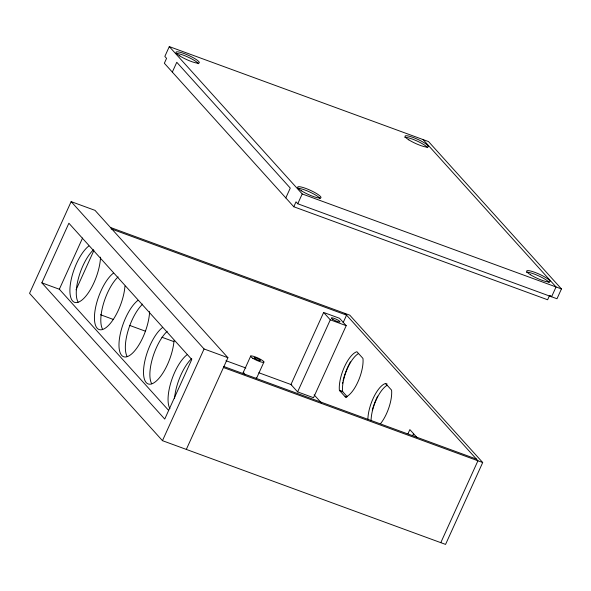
<?xml version="1.0" encoding="UTF-8"?>
<svg xmlns="http://www.w3.org/2000/svg" width="591" height="591" viewBox="0 0 591 591"><rect width="100%" height="100%" fill="white"/><g stroke="black" fill="none" stroke-linecap="round" stroke-linejoin="round"><path stroke-width="0.89" d="M186.32 449.419L227.919 357.703L95.011 210.359L71.149 201.62L29.55 293.328L162.466 440.672L445.562 544.407L482.707 462.524L349.791 315.173L110.458 227.483M41.843 282.83L68.881 223.221L191.772 359.461L164.734 419.071L41.843 282.83L59.735 289.391M82.57 238.025L59.336 289.243L168.642 410.42M293.786 206.754L296.01 201.841L297.753 203.769L556.995 298.758L561.45 288.933L428.534 141.581L169.292 46.593L164.837 56.418L166.573 58.346L164.35 63.259L293.786 206.754L547.621 299.763L549.475 295.67M172.321 72.102L176.775 62.277L290.27 188.086L285.808 197.911M76.054 289.812L93.917 250.429M162.466 440.672L204.065 348.963L71.149 201.62M297.753 203.769L302.208 193.944L169.292 46.593M243.167 372.685L250.739 355.996M263.941 361.988L256.368 378.676A7.314 1.322 24.4 0 0 256.199 377.856M323.646 312.462L290.964 384.519L297.613 391.892L313.511 397.713L346.2 325.663L339.552 318.29L323.646 312.462L330.295 319.834L346.2 325.663M297.613 391.892L330.295 319.834M343.142 322.656L346.555 315.129L111.123 228.865M408.004 433.705L409.866 429.613L416.877 437.384M412.777 435.456L413.523 433.816M440.79 542.656L477.934 460.773L345.018 313.429M387.149 384.054L384.918 383.67A24.135 9.087 -69.9 0 0 367.898 419.218M302.208 193.944L561.45 288.933M339.404 390.385L345.41 397.049L346.053 396.857A24.135 9.087 -69.9 0 0 363.037 359.409L362.94 358.397L356.934 351.734L356.292 351.933A24.135 9.087 -69.9 0 0 339.308 389.373L339.404 390.385L342.581 391.552L347.131 396.591M339.626 390.636L342.81 391.803M345.181 396.797L346.777 397.381M204.065 348.963L227.919 357.703M100.448 314.715L113.428 319.472M129.872 325.493L145.452 331.204M161.897 337.232L174.02 341.672M225.947 360.702L245.856 367.994M258.843 372.751L291.732 384.8M223.664 366.464L476.398 459.074M223.464 367.536L482.707 462.524M423.126 139.602L556.042 286.953L551.588 296.778L550.428 295.493M385.561 383.47L391.567 390.134L391.663 391.146A24.135 9.087 -69.9 0 1 380.737 423.415M314.109 394.84L321.534 403.062M342.581 391.552L342.485 390.54A24.135 9.087 -69.9 0 1 358.316 353.669M526.448 272.303A12.795 2.312 24.4 0 1 538.401 275.761A12.795 2.312 24.4 0 1 549.12 282.528M297.421 188.381A12.795 2.312 24.4 0 1 309.381 191.839A12.795 2.312 24.4 0 1 320.093 198.613M175.756 53.5A12.795 2.312 24.4 0 1 187.716 56.958A12.795 2.312 24.4 0 1 198.428 63.732M404.776 137.422A12.795 2.312 24.4 0 1 416.736 140.88A12.795 2.312 24.4 0 1 427.448 147.647M245.354 374.635A7.314 1.322 24.4 0 1 243.898 372.271M372.264 410.25A29.255 11.007 -69.9 0 1 376.393 398.807M376.703 398.127A29.255 11.007 -69.9 0 1 377.679 396.118M342.47 383.507A29.255 11.007 -69.9 0 1 342.758 382.096M343.083 380.678A29.255 11.007 -69.9 0 1 343.445 379.237M343.637 378.513A29.255 11.007 -69.9 0 1 345.21 373.438M345.469 372.722A29.255 11.007 -69.9 0 1 346.282 370.572M346.562 369.863A29.255 11.007 -69.9 0 1 348.72 365.046M349.052 364.381A29.255 11.007 -69.9 0 1 350.411 361.825M371.082 420.386A24.135 9.087 -69.9 0 1 386.942 385.406M78.123 302.164A31.079 11.702 -69.9 0 1 78.95 276.462A31.079 11.702 -69.9 0 1 93.577 249.69M100.529 257.144A31.079 11.702 -69.9 0 1 83.412 298.773A31.079 11.702 -69.9 0 1 70.137 286.177A31.079 11.702 -69.9 0 1 88.798 246.019M149.604 311.546A31.079 11.702 -69.9 0 1 132.487 353.174A31.079 11.702 -69.9 0 1 119.212 340.586A31.079 11.702 -69.9 0 1 137.873 300.42M124.967 286.11A31.079 11.702 -69.9 0 1 107.244 326.624A31.079 11.702 -69.9 0 1 94.737 312.765A31.079 11.702 -69.9 0 1 113.332 273.219M174.042 340.519A31.079 11.702 -69.9 0 1 156.32 381.025A31.079 11.702 -69.9 0 1 143.812 367.166A31.079 11.702 -69.9 0 1 162.407 327.621M169.912 408.64A31.079 11.702 -69.9 0 1 171.213 381.402A31.079 11.702 -69.9 0 1 186.948 354.829M127.198 356.565A31.079 11.702 -69.9 0 1 128.025 330.871A31.079 11.702 -69.9 0 1 142.653 304.099M102.657 329.364A31.079 11.702 -69.9 0 1 103.484 303.671A31.079 11.702 -69.9 0 1 118.119 276.898M151.732 383.773A31.079 11.702 -69.9 0 1 152.559 358.072A31.079 11.702 -69.9 0 1 167.194 331.3M174.537 398.533A31.079 11.702 -69.9 0 1 191.735 358.501M530.482 274.741A12.795 2.312 24.4 0 0 549.763 281.804A12.795 2.312 24.4 0 0 534.752 272.318A12.795 2.312 24.4 0 0 530.482 274.741M301.454 190.819A12.795 2.312 24.4 0 0 320.736 197.889A12.795 2.312 24.4 0 0 305.732 188.403A12.795 2.312 24.4 0 0 301.454 190.819M179.79 55.938A12.795 2.312 24.4 0 0 199.071 63.008A12.795 2.312 24.4 0 0 184.06 53.522A12.795 2.312 24.4 0 0 179.79 55.938M408.809 139.86A12.795 2.312 24.4 0 0 428.098 146.923A12.795 2.312 24.4 0 0 413.087 137.444A12.795 2.312 24.4 0 0 408.809 139.86M252.778 358.264A7.314 1.322 24.4 0 0 263.8 362.298A7.314 1.322 24.4 0 0 255.223 356.883A7.314 1.322 24.4 0 0 252.778 358.264M255.135 358.73A3.472 0.628 24.4 0 0 260.372 360.643A3.472 0.628 24.4 0 0 256.295 358.072A3.472 0.628 24.4 0 0 255.135 358.73M332.777 319.339A4.75 0.857 24.4 0 0 339.936 321.962A4.75 0.857 24.4 0 0 334.366 318.438A4.75 0.857 24.4 0 0 332.777 319.339"/></g></svg>
